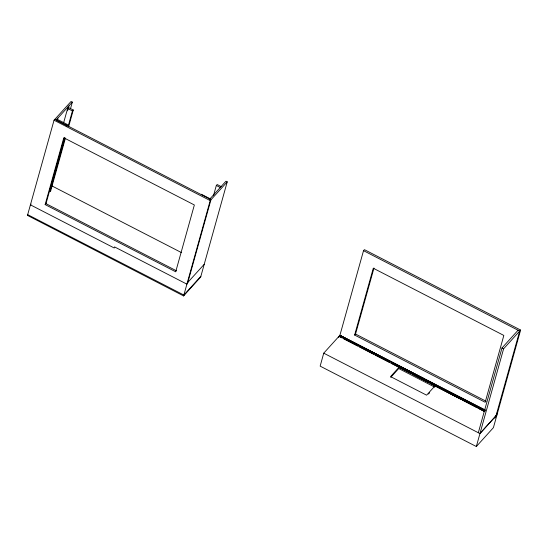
<?xml version="1.0" encoding="UTF-8"?>
<svg xmlns="http://www.w3.org/2000/svg" width="548" height="548" viewBox="0 0 548 548"><rect width="100%" height="100%" fill="white"/><g stroke="black" fill="none" stroke-linecap="round" stroke-linejoin="round"><path stroke-width="0.82" d="M484.5 411.26L339.109 336.184L323.738 353.172L320.148 366.133L476.335 446.531L493.412 427.652L520.6 330.047L364.447 249.662L363.523 250.676L339.527 336.664M338.733 337.547L339.109 336.184M390.765 377.339L398.732 368.53L399.108 367.167L484.953 411.384L435.119 385.758L426.597 395.177L390.573 376.606L399.108 367.167M435.119 385.758L434.735 387.128L398.732 368.53M476.335 446.531L503.598 348.802L520.6 330.047M495.933 415.87L495.556 417.234L494.755 418.117L495.132 416.754L479.925 433.564L323.738 353.172M27.475 215.398L54.047 120.218L71.069 101.469L72.343 102.127L70.5 108.716M56.65 120.375L57.492 119.43L67.103 124.375L66.253 125.314L56.65 120.375L57.033 119.005L72.343 102.127M57.444 119.485L57.876 118.06M63.479 123.3L68.089 106.812M67.555 110.819L68.938 105.874M66.651 126.019L67.103 124.375M45.148 204.596L63.801 137.767L194.362 204.973L175.703 271.794L45.148 204.596L45.998 203.657L64.424 137.644M64.835 138.144L49.868 191.738L50.724 190.8L65.452 138.028M68.055 126.602L72.432 110.936L73.281 109.997L68.473 107.524L67.623 108.463L72.432 110.936M68.678 126.485L73.281 109.997M183.662 295.79L210.206 200.602L227.235 181.854L225.961 181.203L209.637 199.212L210.911 199.869L187.553 283.391L186.875 284.138L114.539 246.901L114.231 247.991L30.421 204.849L31.099 204.096M213.583 195.314L216.33 185.471L217.186 184.532L221.303 186.656M227.235 181.854L200.664 277.035L183.587 295.913L27.441 215.378M354.625 335.054L373.284 268.232L503.838 335.438L485.179 402.259L354.625 335.054L355.542 334.04L373.976 268.034M478.322 432.742L501.995 347.98L518.079 330.232L519.682 331.061L496.015 415.822L479.925 433.564M27.53 215.049L27.653 214.631L183.868 295.043L200.869 276.281M183.587 295.913L183.84 295.03M204.212 264.307L187.211 283.069M485.364 410.322L339.911 335.301L485.494 410.144M423.953 378.579L339.89 335.314M428.495 394.033L429.625 392.779M496.659 413.514L497.577 412.5M496.05 415.692L497.002 414.692L495.988 415.809M56.17 119.937L57.033 119.005M363.523 250.676L518.079 330.232M216.33 185.471L220.454 187.594M501.995 347.98L503.598 348.802M201.328 194.252L210.199 198.821M54.896 119.279L209.809 199.02M54.047 120.218L210.206 200.602M355.542 334.04L486.097 401.246M51.581 185.745L181.648 252.69M45.998 203.657L176.552 270.856M340.287 337.054L341.801 337.835M343.315 338.616L357.707 346.048M359.221 346.829L373.613 354.261M375.127 355.049L389.518 362.475M391.032 363.262L410.726 373.428M412.24 374.209L428.906 382.819M430.42 383.6L460.717 399.245M462.231 400.026L466.019 401.979M467.533 402.766L476.623 407.459M478.137 408.239L484.199 411.37"/></g></svg>
